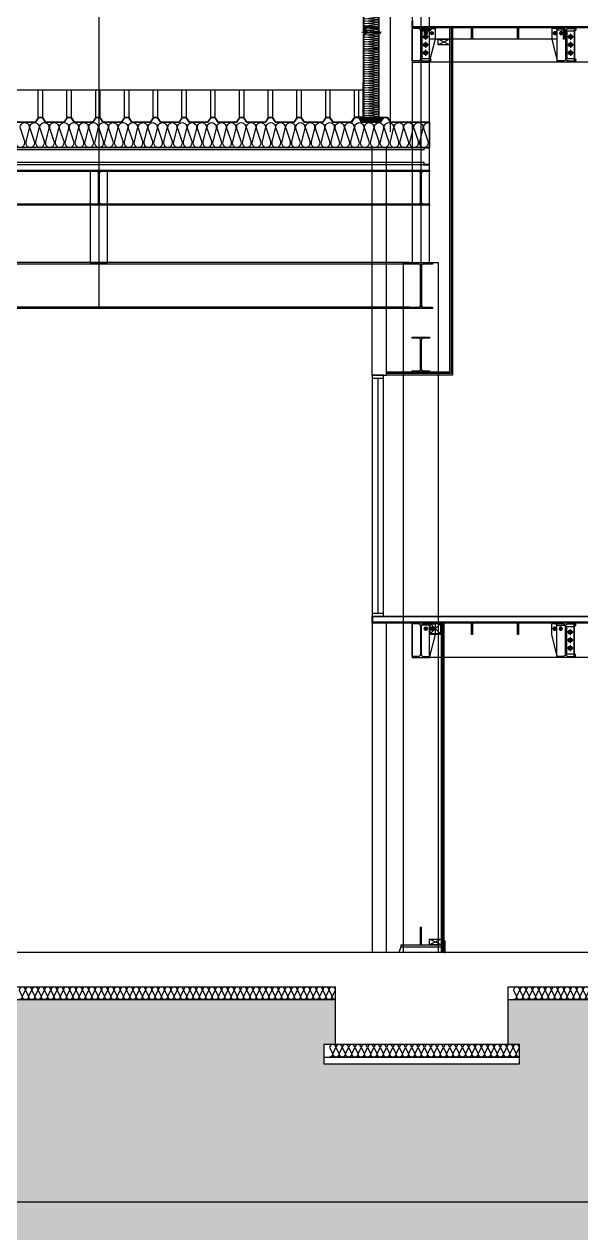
# Model space of a CAD drawing. Header units: millimetres. Extents: x 922366 to 1647943, y -534868 to 518781.
# Drawn here: x 1246835 to 1251676, y 178383 to 188895 of the extents above; entities that cross this region are included whole.
import ezdxf
from ezdxf.xclip import XClip

# ---------------------------------------------------------------- set-up
doc = ezdxf.new("R2010")
doc.units = ezdxf.units.MM
doc.header["$XCLIPFRAME"] = 0
doc.linetypes.add('XR-SECTION$0$DASHED2', pattern=[0.375, 0.25, -0.125])
doc.linetypes.add('XR-SECTION$0$HIDDEN', pattern=[0.375, 0.25, -0.125])
doc.layers.get('Defpoints').update_dxf_attribs({"color": 137})
for name, color, linetype in [('XR-SECTION$0$0-S-col', 4, 'Continuous'), ('XR-SECTION$0$01외벽패널', 3, 'Continuous'), ('XR-SECTION$0$01하지철물', 8, 'Continuous'), ('XR-SECTION$0$161', 161, 'Continuous'), ('XR-SECTION$0$7', 7, 'Continuous'), ('XR-SECTION$0$8', 8, 'Continuous'), ('XR-SECTION$0$A-CON', 2, 'Continuous'), ('XR-SECTION$0$A-ELE9', 9, 'Continuous'), ('XR-SECTION$0$A-STL4', 4, 'Continuous'), ('XR-SECTION$0$A-wall-유리파티션', 5, 'Continuous'), ('XR-SECTION$0$AA-SECT-PCN9', 9, 'Continuous'), ('XR-SECTION$0$AA-WAXM-FRAM', 7, 'Continuous'), ('XR-SECTION$0$AA-WAXM-NORT', 4, 'Continuous'), ('XR-SECTION$0$AS-CLXS-STEL-GSET', 6, 'Continuous'), ('XR-SECTION$0$B&G', 9, 'Continuous'), ('XR-SECTION$0$BOLT', 8, 'Continuous'), ('XR-SECTION$0$CON', 2, 'Continuous'), ('XR-SECTION$0$DIM', 7, 'Continuous'), ('XR-SECTION$0$ELE-6', 6, 'Continuous'), ('XR-SECTION$0$ELE-8', 8, 'Continuous'), ('XR-SECTION$0$FI', 6, 'Continuous'), ('XR-SECTION$0$GYB.BD WALL', 53, 'Continuous'), ('XR-SECTION$0$Insul', 252, 'Continuous'), ('XR-SECTION$0$LADDER-6', 6, 'Continuous'), ('XR-SECTION$0$PANEL', 6, 'Continuous'), ('XR-SECTION$0$S-253', 253, 'Continuous'), ('XR-SECTION$0$S-STEEL', 2, 'Continuous'), ('XR-SECTION$0$SEC-PANEL', 6, 'Continuous'), ('XR-SECTION$0$squrepipe', 7, 'Continuous'), ('XR-SECTION$0$STEEL', 4, 'Continuous'), ('XR-SECTION$0$SYP_INSUL', 252, 'Continuous'), ('XR-SECTION$0$WALL', 2, 'Continuous'), ('XR-SECTION$0$WALL-GLASS', 4, 'Continuous'), ('XR-SECTION$0$XR-sec$0$HAT-INS', 250, 'Continuous'), ('XR-SECTION$0$버림콘크리트', 6, 'Continuous'), ('XR-SECTION$0$하부기둥-1', 7, 'Continuous')]:
    doc.layers.add(name, color=color, linetype=linetype)
doc.layers.add('XR-SECTION$0$Defpoint', color=125, linetype='Continuous', plot=False)

# ---------------------------------------------------------------- blocks, each defined once
blk = doc.blocks.new('XR-SECTION$0$c-100')
at = {"layer": 'XR-SECTION$0$A-STL4', "color": 252}
blk.add_lwpolyline([(41, 20), (45, 20), (45, 5, -0.414214), (39, 0), (0, 0, -0.414214), (-5, 5), (-5, 145, -0.414214), (0, 150), (39, 150, -0.414214), (45, 145), (45, 130), (41, 130), (41, 144, 0.414214), (39, 147), (0, 147, 0.414214), (-2, 144), (-2, 6, 0.414214), (0, 3), (39, 3, 0.414214), (41, 6)], format="xyb", close=True, dxfattribs=at)
blk = doc.blocks.new('XR-SECTION$0$STUD-A1')
at = {"layer": 'XR-SECTION$0$ELE-8', "color": 252}
for p, q in [((4705, 150), (54735, 150)), ((4705, 130), (54730, 130)), ((4705, 20), (54730, 20)), ((4705, 0), (54735, 0))]:
    blk.add_line(p, q, dxfattribs=at)
at = {"layer": 'XR-SECTION$0$A-CON', "color": 252}
blk.add_blockref('XR-SECTION$0$c-100', (4660, 0), dxfattribs=at)
blk = doc.blocks.new('XR-SECTION$0$PANEL-ES')
at = {"layer": 'XR-SECTION$0$8', "color": 252}
for p, q in [((46500, 0), (46500, 239)), ((46539.6, 0), (46539.6, 239)), ((46750, 0), (46750, 239)), ((46789.6, 0), (46789.6, 239)), ((47000, 0), (47000, 239)), ((47039.6, 0), (47039.6, 239)), ((47250, 0), (47250, 239)), ((47289.6, 0), (47289.6, 239)), ((47500, 0), (47500, 239)), ((47539.6, 0), (47539.6, 239)), ((47750, 0), (47750, 239)), ((47789.6, 0), (47789.6, 239)), ((48000, 0), (48000, 239)), ((48039.6, 0), (48039.6, 239)), ((48250, 0), (48250, 239)), ((48289.6, 0), (48289.6, 239)), ((48500, 0), (48500, 239)), ((48539.6, 0), (48539.6, 239)), ((48750, 0), (48750, 239)), ((48789.6, 0), (48789.6, 239)), ((49000, 0), (49000, 239)), ((49039.6, 0), (49039.6, 239)), ((49250, 0), (49250, 239)), ((49289.6, 0), (49289.6, 239))]:
    blk.add_line(p, q, dxfattribs=at)
blk = doc.blocks.new('*U250')
at = {"layer": 'XR-SECTION$0$STEEL', "color": 252}
blk.add_lwpolyline([(-16.25, -9, -0.41421356), (-3.25, -22), (-3.25, -278, -0.41421356), (-16.25, -291), (-75, -291), (-75, -300), (75, -300), (75, -291), (16.25, -291, -0.41421356), (3.25, -278), (3.25, -22, -0.41421356), (16.25, -9), (75, -9), (75, 0), (-75, 0), (-75, -9)], format="xyb", close=True, dxfattribs=at)
blk = doc.blocks.new('*U559')
at = {"layer": 'XR-SECTION$0$하부기둥-1', "color": 3, "linetype": 'ByBlock', "ltscale": 0.5}
for p, q in [((-21, 141), (-75, 141)), ((-3, 123), (-3, -123)), ((3, 123), (3, -123)), ((21, 141), (75, 141)), ((-21, -141), (-75, -141)), ((21, -141), (75, -141))]:
    blk.add_line(p, q, dxfattribs=at)
for points in [[(75, 141), (75, 150), (-75, 150), (-75, 141)], [(-75, -141), (-75, -150), (75, -150), (75, -141)]]:
    blk.add_lwpolyline(points, dxfattribs=at)
at = {"layer": 'XR-SECTION$0$하부기둥-1', "color": 3, "linetype": 'ByBlock', "ltscale": 0.1}
for centre, start, end in [((-21, 123), 0, 90), ((21, -123), 180, 270)]:
    blk.add_arc(centre, 18, start, end, dxfattribs=at)
at = {"layer": 'XR-SECTION$0$하부기둥-1', "color": 3, "linetype": 'ByBlock', "ltscale": 0.5}
for centre, start, end in [((21, 123), 90, 180), ((-21, -123), 270, 0)]:
    blk.add_arc(centre, 18, start, end, dxfattribs=at)
blk = doc.blocks.new('XR-SECTION$0$A$C312B4685')
at = {"color": 252, "linetype": 'Continuous'}
for p, q in [((-133, -160), (-27, -160)), ((-80, -107), (-80, -213)), ((-133, -300), (-27, -300)), ((-80, -247), (-80, -353)), ((-80, -387), (-80, -493)), ((-133, -440), (-27, -440))]:
    blk.add_line(p, q, dxfattribs=at)
for points in [[(-63, -130), (-97, -130), (-115, -160), (-97, -190), (-63, -190), (-45, -160)], [(-63, -270), (-97, -270), (-115, -300), (-97, -330), (-63, -330), (-45, -300)], [(-63, -410), (-97, -410), (-115, -440), (-97, -470), (-63, -470), (-45, -440)]]:
    blk.add_lwpolyline(points, close=True, dxfattribs=at)
for centre, radius in [((-80, -160), 30), ((-80, -160), 20), ((-80, -300), 30), ((-80, -440), 30), ((-80, -300), 20), ((-80, -440), 20)]:
    blk.add_circle(centre, radius, dxfattribs=at)
at = {"layer": 'XR-SECTION$0$B&G', "color": 252, "ltscale": 4}
for p, q in [((-170, 0), (-170, -40)), ((-170, -600), (-170, -560))]:
    blk.add_line(p, q, dxfattribs=at)
at = {"layer": 'XR-SECTION$0$CON', "color": 252, "ltscale": 10}
for p, q in [((-16, -60), (-150, -60)), ((-16, -60), (-16, -540)), ((-16, -540), (-150, -540))]:
    blk.add_line(p, q, dxfattribs=at)
at = {"layer": 'XR-SECTION$0$CON', "color": 252, "linetype": 'XR-SECTION$0$DASHED2', "ltscale": 100}
blk.add_line((-150, -540), (-150, -60), dxfattribs=at)
at = {"layer": 'XR-SECTION$0$CON', "color": 252, "ltscale": 10}
for centre, start, end in [((-150, -40), 180, 270), ((-150, -560), 90, 180)]:
    blk.add_arc(centre, 20, start, end, dxfattribs=at)
blk = doc.blocks.new('XR-SECTION$0$A$C4572204D')
at = {"layer": 'XR-SECTION$0$CON', "color": 252, "ltscale": 10}
blk.add_line((150, -582), (150, -18), dxfattribs=at)
blk.add_lwpolyline([(-246, -200), (-150, -582)], dxfattribs=at)
blk = doc.blocks.new('XR-SECTION$0$A$C1BF81989')
at = {"color": 252, "linetype": 'Continuous'}
for points in [[(-178, -76), (-206, -76), (-220, -100), (-206, -124), (-178, -124), (-164, -100)], [(-70, -76), (-98, -76), (-112, -100), (-98, -124), (-70, -124), (-56, -100)]]:
    blk.add_lwpolyline(points, close=True, dxfattribs=at)
for centre, radius in [((-192, -100), 24), ((-192, -100), 16), ((-84, -100), 24), ((-84, -100), 16)]:
    blk.add_circle(centre, radius, dxfattribs=at)
at = {"layer": 'XR-SECTION$0$B&G', "color": 252, "linetype": 'Continuous', "ltscale": 2}
for p, q in [((-170, 0), (-170, -20)), ((-150, -40), (-27, -40))]:
    blk.add_line(p, q, dxfattribs=at)
blk.add_arc((-150, -20), 20, 180, 270, dxfattribs=at)
at = {"layer": 'XR-SECTION$0$CON', "color": 252, "ltscale": 10}
blk.add_arc((-6, -18), 30, 180, 270, dxfattribs=at)
at = {"layer": 'XR-SECTION$0$DIM', "color": 252, "linetype": 'XR-SECTION$0$DASHED2', "ltscale": 0.1}
blk.add_lwpolyline([(-170, -18), (-246, -18), (-246, -200)], dxfattribs=at)
at = {"color": 252}
blk.add_blockref('XR-SECTION$0$A$C4572204D', (0, 0), dxfattribs=at)
blk = doc.blocks.new('XR-SECTION$0$str-sec2')
at = {"layer": 'XR-SECTION$0$ELE-6', "color": 252}
for p, q in [((1902, 2244), (75, 2244)), ((1455, -2934), (75, -2934))]:
    blk.add_line(p, q, dxfattribs=at)
at = {"layer": 'XR-SECTION$0$ELE-8', "color": 252}
for points in [[(-75, 2244), (75, 2244), (75, 2544), (-75, 2544)], [(1336, 2244), (1186, 2244), (1186, 2544), (1336, 2544)], [(-75, -2934), (75, -2934), (75, -2634), (-75, -2634)], [(1333, -2934), (1183, -2934), (1183, -2634), (1333, -2634)]]:
    blk.add_lwpolyline(points, close=True, dxfattribs=at)
blk.add_lwpolyline([(1823, -2581), (-419, -2581)], dxfattribs=at)
at = {"layer": 'XR-SECTION$0$FI', "color": 252}
blk.add_lwpolyline([(1820, -2578), (-419, -2578)], dxfattribs=at)
at = {"layer": 'XR-SECTION$0$STEEL', "color": 252}
for p, q in [((-75, 2544), (-75, 2600)), ((1186, 2444), (75, 2444)), ((-425, -2634), (-425, -2578))]:
    blk.add_line(p, q, dxfattribs=at)
for points in [[(-75, 2544), (1829, 2544)], [(1823, 2550), (-69, 2550), (-69, 2600)], [(-419, -2578), (-425, -2578)], [(1823, -2628), (-419, -2628), (-419, -2578)], [(-425, -2634), (1829, -2634)]]:
    blk.add_lwpolyline(points, dxfattribs=at)
for points in [[(450, 2544), (450, 2444), (440, 2444), (440, 2544)], [(850, 2544), (850, 2444), (840, 2444), (840, 2544)], [(1250, 2544), (1250, 2444), (1240, 2444), (1240, 2544)], [(450, -2634), (450, -2734), (440, -2734), (440, -2634)], [(850, -2634), (850, -2734), (840, -2734), (840, -2634)]]:
    blk.add_lwpolyline(points, close=True, dxfattribs=at)
at = {"color": 252, "yscale": 0.5, "zscale": 0.5}
for name, p, xscale in [('XR-SECTION$0$A$C1BF81989', (0, 2544), -0.5), ('XR-SECTION$0$A$C312B4685', (0, 2544), -0.5), ('XR-SECTION$0$A$C1BF81989', (1261, 2544), 0.5), ('XR-SECTION$0$A$C312B4685', (1261, 2544), -0.5), ('XR-SECTION$0$A$C1BF81989', (0, -2634), -0.5), ('XR-SECTION$0$A$C1BF81989', (1258, -2634), 0.5), ('XR-SECTION$0$A$C312B4685', (1258, -2634), -0.5)]:
    blk.add_blockref(name, p, dxfattribs=dict(at, xscale=xscale))
at = {"layer": 'XR-SECTION$0$STEEL', "color": 252, "ltscale": 100}
for p in [(0, 2394), (0, -2784)]:
    blk.add_blockref('*U559', p, dxfattribs=at)
at = {"layer": 'XR-SECTION$0$STEEL', "color": 252, "ltscale": 100, "xscale": -1}
for p in [(1261, 2394), (1258, -2784)]:
    blk.add_blockref('*U559', p, dxfattribs=at)
blk = doc.blocks.new('XR-SECTION$0$100x100')
at = {"layer": 'XR-SECTION$0$squrepipe', "color": 252}
for p, q in [((-46, 45), (45, -46)), ((45, 45), (-46, -46)), ((-46, 45), (45, -46)), ((45, 45), (-46, -46)), ((-46, 45), (45, -46)), ((45, 45), (-46, -46)), ((-46, 45), (45, -46)), ((45, 45), (-46, -46))]:
    blk.add_line(p, q, dxfattribs=at)
for points in [[(-50, -50), (50, -50), (50, 50), (-50, 50)], [(-46, -46), (45, -46), (45, 45), (-46, 45)]]:
    blk.add_lwpolyline(points, close=True, dxfattribs=at)
blk = doc.blocks.new('XR-SECTION$0$A$C15E714EB')
at = {"layer": 'XR-SECTION$0$AA-WAXM-NORT', "color": 252}
for p, q in [((-18, 79), (-17, 78)), ((-17, 79), (-18, 79)), ((0, 79), (-17, 79)), ((0, 78), (-17, 78)), ((-14, 80), (-15, 78)), ((-14, 80), (-14, 78)), ((-13, 80), (-13, 78)), ((-12, 80), (-12, 78)), ((-11, 80), (-11, 78)), ((-10, 80), (-10, 78)), ((-8, 80), (-9, 77)), ((-9, 80), (-9, 78)), ((-8, 80), (-8, 77)), ((-8, 80), (-8, 77)), ((-7, 80), (-7, 77)), ((-6, 80), (-6, 77)), ((-5, 80), (-5, 77)), ((-4, 80), (-4, 77)), ((-2, 80), (-3, 77)), ((-3, 80), (-3, 77)), ((-2, 80), (-2, 77)), ((-1, 80), (-1, 77)), ((0, 100), (10, 100)), ((0, 90), (0, 100)), ((0, 90), (1, 90)), ((0, 79), (1, 80)), ((0, 79), (0, 78)), ((0, 78), (1, 77)), ((0, 20), (0, 0)), ((0, 20), (1, 20)), ((0, 0), (10, 0)), ((1, 90), (1, 98)), ((1, 80), (1, 77)), ((1, 20), (1, 1)), ((1, 1), (9, 1)), ((2, 99), (9, 99)), ((9, 1), (9, 99)), ((10, 0), (10, 100))]:
    blk.add_line(p, q, dxfattribs=at)
blk.add_lwpolyline([(3, 98), (3, 88), (1, 86), (1, 68), (0, 68), (0, 86), (2, 88), (2, 98), (3, 98)], dxfattribs=at)
for centre, radius, start, end in [((2, 98), 1, 90, 180), ((-2, 79), 3.63, 332.0012, 27.9988)]:
    blk.add_arc(centre, radius, start, end, dxfattribs=at)
blk = doc.blocks.new('*U322')
at = {"layer": 'XR-SECTION$0$XR-sec$0$HAT-INS', "color": 252}
for points in [[(0, 0, 0.414214), (0.25, 0.25), (0, 0.75, -1), (0.5, 0.75), (0.25, 0.25, 0.414214), (0.5, 0)], [(0.5, 0, 0.414214), (0.75, 0.25), (0.5, 0.75, -1), (1, 0.75), (0.75, 0.25, 0.414214), (1, 0)], [(1, 0, 0.414214), (1.25, 0.25), (1, 0.75, -1), (1.5, 0.75), (1.25, 0.25, 0.414214), (1.5, 0)], [(1.5, 0, 0.414214), (1.75, 0.25), (1.5, 0.75, -1), (2, 0.75), (1.75, 0.25, 0.414214), (2, 0)], [(2, 0, 0.414214), (2.25, 0.25), (2, 0.75, -1), (2.5, 0.75), (2.25, 0.25, 0.414214), (2.5, 0)], [(2.5, 0, 0.414214), (2.75, 0.25), (2.5, 0.75, -1), (3, 0.75), (2.75, 0.25, 0.414214), (3, 0)], [(3, 0, 0.414214), (3.25, 0.25), (3, 0.75, -1), (3.5, 0.75), (3.25, 0.25, 0.414214), (3.5, 0)], [(3.5, 0, 0.414214), (3.75, 0.25), (3.5, 0.75, -1), (4, 0.75), (3.75, 0.25, 0.414214), (4, 0)], [(4, 0, 0.414214), (4.25, 0.25), (4, 0.75, -1), (4.5, 0.75), (4.25, 0.25, 0.414214), (4.5, 0)], [(4.5, 0, 0.414214), (4.75, 0.25), (4.5, 0.75, -1), (5, 0.75), (4.75, 0.25, 0.414214), (5, 0)], [(5, 0, 0.414214), (5.25, 0.25), (5, 0.75, -1), (5.5, 0.75), (5.25, 0.25, 0.414214), (5.5, 0)], [(5.5, 0, 0.414214), (5.75, 0.25), (5.5, 0.75, -1), (6, 0.75), (5.75, 0.25, 0.414214), (6, 0)], [(6, 0, 0.414214), (6.25, 0.25), (6, 0.75, -1), (6.5, 0.75), (6.25, 0.25, 0.414214), (6.5, 0)], [(6.5, 0, 0.414214), (6.75, 0.25), (6.5, 0.75, -1), (7, 0.75), (6.75, 0.25, 0.414214), (7, 0)], [(7, 0, 0.414214), (7.25, 0.25), (7, 0.75, -1), (7.5, 0.75), (7.25, 0.25, 0.414214), (7.5, 0)], [(7.5, 0, 0.414214), (7.75, 0.25), (7.5, 0.75, -1), (8, 0.75), (7.75, 0.25, 0.414214), (8, 0)], [(8, 0, 0.414214), (8.25, 0.25), (8, 0.75, -1), (8.5, 0.75), (8.25, 0.25, 0.414214), (8.5, 0)], [(8.5, 0, 0.414214), (8.75, 0.25), (8.5, 0.75, -1), (9, 0.75), (8.75, 0.25, 0.414214), (9, 0)], [(9, 0, 0.414214), (9.25, 0.25), (9, 0.75, -1), (9.5, 0.75), (9.25, 0.25, 0.414214), (9.5, 0)], [(9.5, 0, 0.414214), (9.75, 0.25), (9.5, 0.75, -1), (10, 0.75), (9.75, 0.25, 0.414214), (10, 0)], [(10, 0, 0.414214), (10.25, 0.25), (10, 0.75, -1), (10.5, 0.75), (10.25, 0.25, 0.414214), (10.5, 0)], [(10.5, 0, 0.414214), (10.75, 0.25), (10.5, 0.75, -1), (11, 0.75), (10.75, 0.25, 0.414214), (11, 0)], [(11, 0, 0.414214), (11.25, 0.25), (11, 0.75, -1), (11.5, 0.75), (11.25, 0.25, 0.414214), (11.5, 0)], [(11.5, 0, 0.414214), (11.75, 0.25), (11.5, 0.75, -1), (12, 0.75), (11.75, 0.25, 0.414214), (12, 0)], [(12, 0, 0.414214), (12.25, 0.25), (12, 0.75, -1), (12.5, 0.75), (12.25, 0.25, 0.414214), (12.5, 0)], [(12.5, 0, 0.414214), (12.75, 0.25), (12.5, 0.75, -1), (13, 0.75), (12.75, 0.25, 0.414214), (13, 0)], [(13, 0, 0.414214), (13.25, 0.25), (13, 0.75, -1), (13.5, 0.75), (13.25, 0.25, 0.414214), (13.5, 0)], [(13.5, 0, 0.414214), (13.75, 0.25), (13.5, 0.75, -1), (14, 0.75), (13.75, 0.25, 0.414214), (14, 0)], [(14, 0, 0.414214), (14.25, 0.25), (14, 0.75, -1), (14.5, 0.75), (14.25, 0.25, 0.414214), (14.5, 0)], [(14.5, 0, 0.414214), (14.75, 0.25), (14.5, 0.75, -1), (15, 0.75), (14.75, 0.25, 0.414214), (15, 0)], [(15, 0, 0.414214), (15.25, 0.25), (15, 0.75, -1), (15.5, 0.75), (15.25, 0.25, 0.414214), (15.5, 0)], [(15.5, 0, 0.414214), (15.75, 0.25), (15.5, 0.75, -1), (16, 0.75), (15.75, 0.25, 0.414214), (16, 0)], [(16, 0, 0.414214), (16.25, 0.25), (16, 0.75, -1), (16.5, 0.75), (16.25, 0.25, 0.414214), (16.5, 0)], [(16.5, 0, 0.414214), (16.75, 0.25), (16.5, 0.75, -1), (17, 0.75), (16.75, 0.25, 0.414214), (17, 0)], [(17, 0, 0.414214), (17.25, 0.25), (17, 0.75, -1), (17.5, 0.75), (17.25, 0.25, 0.414214), (17.5, 0)], [(17.5, 0, 0.414214), (17.75, 0.25), (17.5, 0.75, -1), (18, 0.75), (17.75, 0.25, 0.414214), (18, 0)], [(18, 0, 0.414214), (18.25, 0.25), (18, 0.75, -1), (18.5, 0.75), (18.25, 0.25, 0.414214), (18.5, 0)], [(18.5, 0, 0.414214), (18.75, 0.25), (18.5, 0.75, -1), (19, 0.75), (18.75, 0.25, 0.414214), (19, 0)], [(19, 0, 0.414214), (19.25, 0.25), (19, 0.75, -1), (19.5, 0.75), (19.25, 0.25, 0.414214), (19.5, 0)], [(19.5, 0, 0.414214), (19.75, 0.25), (19.5, 0.75, -1), (20, 0.75), (19.75, 0.25, 0.414214), (20, 0)], [(20, 0, 0.414214), (20.25, 0.25), (20, 0.75, -1), (20.5, 0.75), (20.25, 0.25, 0.414214), (20.5, 0)], [(20.5, 0, 0.414214), (20.75, 0.25), (20.5, 0.75, -1), (21, 0.75), (20.75, 0.25, 0.414214), (21, 0)], [(21, 0, 0.414214), (21.25, 0.25), (21, 0.75, -1), (21.5, 0.75), (21.25, 0.25, 0.414214), (21.5, 0)], [(21.5, 0, 0.414214), (21.75, 0.25), (21.5, 0.75, -1), (22, 0.75), (21.75, 0.25, 0.414214), (22, 0)], [(22, 0, 0.414214), (22.25, 0.25), (22, 0.75, -1), (22.5, 0.75), (22.25, 0.25, 0.414214), (22.5, 0)], [(22.5, 0, 0.414214), (22.75, 0.25), (22.5, 0.75, -1), (23, 0.75), (22.75, 0.25, 0.414214), (23, 0)], [(23, 0, 0.414214), (23.25, 0.25), (23, 0.75, -1), (23.5, 0.75), (23.25, 0.25, 0.414214), (23.5, 0)], [(23.5, 0, 0.414214), (23.75, 0.25), (23.5, 0.75, -1), (24, 0.75), (23.75, 0.25, 0.414214), (24, 0)], [(24, 0, 0.414214), (24.25, 0.25), (24, 0.75, -1), (24.5, 0.75), (24.25, 0.25, 0.414214), (24.5, 0)], [(24.5, 0, 0.414214), (24.75, 0.25), (24.5, 0.75, -1), (25, 0.75), (24.75, 0.25, 0.414214), (25, 0)]]:
    blk.add_lwpolyline(points, format="xyb", dxfattribs=at)
blk = doc.blocks.new('*U292')
at = {"layer": 'XR-SECTION$0$XR-sec$0$HAT-INS', "color": 252}
for points in [[(0, 0, 0.414214), (0.25, 0.25), (0, 0.75, -1), (0.5, 0.75), (0.25, 0.25, 0.414214), (0.5, 0)], [(0.5, 0, 0.414214), (0.75, 0.25), (0.5, 0.75, -1), (1, 0.75), (0.75, 0.25, 0.414214), (1, 0)], [(1, 0, 0.414214), (1.25, 0.25), (1, 0.75, -1), (1.5, 0.75), (1.25, 0.25, 0.414214), (1.5, 0)], [(1.5, 0, 0.414214), (1.75, 0.25), (1.5, 0.75, -1), (2, 0.75), (1.75, 0.25, 0.414214), (2, 0)], [(2, 0, 0.414214), (2.25, 0.25), (2, 0.75, -1), (2.5, 0.75), (2.25, 0.25, 0.414214), (2.5, 0)], [(2.5, 0, 0.414214), (2.75, 0.25), (2.5, 0.75, -1), (3, 0.75), (2.75, 0.25, 0.414214), (3, 0)], [(3, 0, 0.414214), (3.25, 0.25), (3, 0.75, -1), (3.5, 0.75), (3.25, 0.25, 0.414214), (3.5, 0)], [(3.5, 0, 0.414214), (3.75, 0.25), (3.5, 0.75, -1), (4, 0.75), (3.75, 0.25, 0.414214), (4, 0)], [(4, 0, 0.414214), (4.25, 0.25), (4, 0.75, -1), (4.5, 0.75), (4.25, 0.25, 0.414214), (4.5, 0)], [(4.5, 0, 0.414214), (4.75, 0.25), (4.5, 0.75, -1), (5, 0.75), (4.75, 0.25, 0.414214), (5, 0)], [(5, 0, 0.414214), (5.25, 0.25), (5, 0.75, -1), (5.5, 0.75), (5.25, 0.25, 0.414214), (5.5, 0)], [(5.5, 0, 0.414214), (5.75, 0.25), (5.5, 0.75, -1), (6, 0.75), (5.75, 0.25, 0.414214), (6, 0)], [(6, 0, 0.414214), (6.25, 0.25), (6, 0.75, -1), (6.5, 0.75), (6.25, 0.25, 0.414214), (6.5, 0)], [(6.5, 0, 0.414214), (6.75, 0.25), (6.5, 0.75, -1), (7, 0.75), (6.75, 0.25, 0.414214), (7, 0)], [(7, 0, 0.414214), (7.25, 0.25), (7, 0.75, -1), (7.5, 0.75), (7.25, 0.25, 0.414214), (7.5, 0)], [(7.5, 0, 0.414214), (7.75, 0.25), (7.5, 0.75, -1), (8, 0.75), (7.75, 0.25, 0.414214), (8, 0)], [(8, 0, 0.414214), (8.25, 0.25), (8, 0.75, -1), (8.5, 0.75), (8.25, 0.25, 0.414214), (8.5, 0)], [(8.5, 0, 0.414214), (8.75, 0.25), (8.5, 0.75, -1), (9, 0.75), (8.75, 0.25, 0.414214), (9, 0)], [(9, 0, 0.414214), (9.25, 0.25), (9, 0.75, -1), (9.5, 0.75), (9.25, 0.25, 0.414214), (9.5, 0)], [(9.5, 0, 0.414214), (9.75, 0.25), (9.5, 0.75, -1), (10, 0.75), (9.75, 0.25, 0.414214), (10, 0)], [(10, 0, 0.414214), (10.25, 0.25), (10, 0.75, -1), (10.5, 0.75), (10.25, 0.25, 0.414214), (10.5, 0)], [(10.5, 0, 0.414214), (10.75, 0.25), (10.5, 0.75, -1), (11, 0.75), (10.75, 0.25, 0.414214), (11, 0)], [(11, 0, 0.414214), (11.25, 0.25), (11, 0.75, -1), (11.5, 0.75), (11.25, 0.25, 0.414214), (11.5, 0)], [(11.5, 0, 0.414214), (11.75, 0.25), (11.5, 0.75, -1), (12, 0.75), (11.75, 0.25, 0.414214), (12, 0)], [(12, 0, 0.414214), (12.25, 0.25), (12, 0.75, -1), (12.5, 0.75), (12.25, 0.25, 0.414214), (12.5, 0)], [(12.5, 0, 0.414214), (12.75, 0.25), (12.5, 0.75, -1), (13, 0.75), (12.75, 0.25, 0.414214), (13, 0)], [(13, 0, 0.414214), (13.25, 0.25), (13, 0.75, -1), (13.5, 0.75), (13.25, 0.25, 0.414214), (13.5, 0)], [(13.5, 0, 0.414214), (13.75, 0.25), (13.5, 0.75, -1), (14, 0.75), (13.75, 0.25, 0.414214), (14, 0)], [(14, 0, 0.414214), (14.25, 0.25), (14, 0.75, -1), (14.5, 0.75), (14.25, 0.25, 0.414214), (14.5, 0)], [(14.5, 0, 0.414214), (14.75, 0.25), (14.5, 0.75, -1), (15, 0.75), (14.75, 0.25, 0.414214), (15, 0)]]:
    blk.add_lwpolyline(points, format="xyb", dxfattribs=at)
blk = doc.blocks.new('XR-SECTION$0$sefa ws')
at = {"layer": 'XR-SECTION$0$Insul', "color": 252}
blk.add_lwpolyline([(67991, 45001, 1.337394), (68067, 45001), (68029, 45114, -1.337394), (68105, 45114), (68077, 45001, 1.337394), (68153, 45001), (68114, 45114, -1.337394), (68190, 45114), (68162, 45001, 1.337394), (68238, 45001), (68200, 45114, -1.337394), (68276, 45114), (68248, 45001, 1.337394), (68324, 45001), (68286, 45114, -1.337394), (68362, 45114), (68333, 45001, 1.337394), (68409, 45001), (68371, 45114, -1.337394), (68447, 45114), (68419, 45001, 1.337394), (68495, 45001), (68457, 45114, -1.337394), (68533, 45114), (68505, 45001, 1.337394), (68581, 45001), (68542, 45114, -1.337394), (68618, 45114), (68590, 45001, 1.337394), (68666, 45001), (68628, 45114, -1.337394), (68704, 45114), (68676, 45001, 1.337394), (68752, 45001), (68714, 45114, -1.337394), (68790, 45114), (68761, 45001, 1.337394), (68837, 45001), (68799, 45114, -1.337394), (68875, 45114), (68847, 45001, 1.337394), (68923, 45001), (68885, 45114, -1.337394), (68961, 45114), (68933, 45001, 1.337394), (69009, 45001), (68970, 45114, -1.337394), (69046, 45114), (69018, 45001, 1.337394), (69094, 45001), (69056, 45114, -1.337394), (69132, 45114), (69104, 45001, 1.337394), (69180, 45001), (69142, 45114, -1.337394), (69218, 45114), (69189, 45001, 1.337394), (69265, 45001), (69227, 45114, -1.337394), (69303, 45114), (69275, 45001, 1.337394), (69351, 45001), (69313, 45114, -1.337394), (69389, 45114), (69361, 45001, 1.337394), (69437, 45001), (69398, 45114, -1.337394), (69474, 45114), (69446, 45001, 1.337394), (69522, 45001), (69484, 45114, -1.337394), (69560, 45114), (69532, 45001, 1.337394), (69608, 45001), (69570, 45114, -1.337394), (69646, 45114), (69617, 45001, 1.337394), (69693, 45001), (69655, 45114, -1.337394), (69731, 45114), (69703, 45001, 1.337394), (69779, 45001), (69741, 45114, -1.337394), (69817, 45114), (69789, 45001, 1.337394), (69865, 45001), (69826, 45114, -1.337394), (69902, 45114), (69874, 45001, 1.337394), (69950, 45001), (69912, 45114, -1.337394), (69988, 45114), (69960, 45001, 1.337394), (70036, 45001), (69998, 45114, -1.337394), (70074, 45114), (70045, 45001, 1.337394), (70121, 45001), (70083, 45114, -1.337394), (70159, 45114), (70131, 45001, 1.337394), (70207, 45001), (70169, 45114, -1.337394), (70245, 45114), (70217, 45001, 1.337394), (70293, 45001), (70254, 45114, -1.337394), (70330, 45114), (70302, 45001, 1.337394), (70378, 45001), (70340, 45114, -1.337394), (70416, 45114), (70388, 45001, 1.337394), (70464, 45001), (70426, 45114, -1.337394), (70502, 45114), (70473, 45001, 1.337394), (70549, 45001), (70511, 45114, -1.337394), (70587, 45114), (70559, 45001, 1.337394), (70635, 45001), (70597, 45114, -1.337394), (70673, 45114), (70645, 45001, 1.337394), (70721, 45001), (70682, 45114, -1.337394), (70758, 45114), (70730, 45001, 1.337394), (70806, 45001), (70768, 45114, -1.337394), (70844, 45114), (70816, 45001, 1.337394), (70892, 45001), (70854, 45114, -1.337394), (70930, 45114), (70901, 45001, 1.337394), (70977, 45001), (70939, 45114, -1.337394), (71015, 45114), (70987, 45001, 1.337394), (71063, 45001), (71025, 45114, -1.337394), (71101, 45114), (71073, 45001, 1.337394), (71149, 45001), (71110, 45114, -1.337394), (71186, 45114), (71158, 45001, 1.337394), (71234, 45001), (71196, 45114, -1.337394), (71272, 45114), (71244, 45001, 1.337394), (71320, 45001), (71282, 45114, -1.337394), (71358, 45114), (71329, 45001, 0.502493), (71368, 44950, 0.500912), (71406, 45001), (71367, 45114, -1.337394), (71443, 45114), (71415, 45001, 1.337394), (71491, 45001), (71453, 45114, -1.337394), (71529, 45114), (71501, 45001, 1.337394), (71577, 45001), (71539, 45114, -0.592336), (71588, 45163, -0.592336)], format="xyb", dxfattribs=at)
at = {"layer": 'XR-SECTION$0$SEC-PANEL', "color": 252}
for p, q in [((71588, 45167), (71588, 44947)), ((21463, 44950), (71588, 44950)), ((21463, 44947), (71588, 44947))]:
    blk.add_line(p, q, dxfattribs=at)
for points in [[(71588, 45167), (71252, 45167), (71224, 45208), (71185, 45208), (71157, 45167), (71002, 45167), (70974, 45208), (70935, 45208), (70907, 45167), (70752, 45167), (70724, 45208), (70685, 45208), (70657, 45167), (70502, 45167), (70474, 45208), (70435, 45208), (70407, 45167), (70252, 45167), (70224, 45208), (70185, 45208), (70157, 45167), (70002, 45167), (69974, 45208), (69935, 45208), (69907, 45167), (69752, 45167), (69724, 45208), (69685, 45208), (69657, 45167), (69502, 45167), (69474, 45208), (69435, 45208), (69407, 45167), (69252, 45167), (69224, 45208), (69185, 45208), (69157, 45167), (69002, 45167), (68974, 45208), (68935, 45208), (68907, 45167), (68752, 45167), (68724, 45208), (68685, 45208), (68657, 45167), (68502, 45167), (68474, 45208), (68435, 45208), (68407, 45167), (68252, 45167), (68224, 45208), (68185, 45208), (68157, 45167), (68002, 45167)], [(71588, 45164), (71250, 45164), (71222, 45205), (71186, 45205), (71158, 45164), (71000, 45164), (70972, 45205), (70936, 45205), (70908, 45164), (70750, 45164), (70722, 45205), (70686, 45205), (70658, 45164), (70500, 45164), (70472, 45205), (70436, 45205), (70408, 45164), (70250, 45164), (70222, 45205), (70186, 45205), (70158, 45164), (70000, 45164), (69972, 45205), (69936, 45205), (69908, 45164), (69750, 45164), (69722, 45205), (69686, 45205), (69658, 45164), (69500, 45164), (69472, 45205), (69436, 45205), (69408, 45164), (69250, 45164), (69222, 45205), (69186, 45205), (69158, 45164), (69000, 45164), (68972, 45205), (68936, 45205), (68908, 45164), (68750, 45164), (68722, 45205), (68686, 45205), (68658, 45164), (68500, 45164), (68472, 45205), (68436, 45205), (68408, 45164), (68250, 45164), (68222, 45205), (68186, 45205), (68158, 45164), (68000, 45164)]]:
    blk.add_lwpolyline(points, dxfattribs=at)
blk = doc.blocks.new('XR-SECTION$0$SCW-1')
at = {"layer": 'XR-SECTION$0$BOLT', "color": 252, "linetype": 'XR-SECTION$0$HIDDEN', "ltscale": 0.5}
for p, q in [((150, 3), (150, 9)), ((154, 12), (151, 9)), ((151, 9), (151, 3)), ((151, 3), (154, 0)), ((153, 5), (153, 7)), ((153, 7), (155, 7)), ((155, 5), (153, 5)), ((155, 12), (154, 12)), ((154, 0), (155, 0)), ((155, 7), (155, 12)), ((155, 0), (155, 5))]:
    blk.add_line(p, q, dxfattribs=at)
for points in [[(0, 6), (9, 7), (11, 9), (12, 7), (10, 3)], [(10, 3), (5, 3), (0, 6), (5, 9), (11, 9)], [(150, 3), (10, 3)], [(11, 9), (150, 9)]]:
    blk.add_lwpolyline(points, dxfattribs=at)
for centre, start, end in [((151, 9), 199.4712, 340.5288), ((151, 3), 19.4712, 160.5288)]:
    blk.add_arc(centre, 0.6, start, end, dxfattribs=at)
blk = doc.blocks.new('XR-SECTION$0$PANEL-135')
at = {"layer": 'XR-SECTION$0$161', "color": 252}
for p, q in [((150, 0), (0, 0)), ((150, -1000), (0, -1000))]:
    blk.add_line(p, q, dxfattribs=at)
at = {"layer": 'XR-SECTION$0$BOLT', "color": 252, "linetype": 'XR-SECTION$0$HIDDEN', "ltscale": 0.5}
for p, q in [((38, 20), (41, 17)), ((38, 19), (41, 16)), ((38, 9), (41, 12)), ((38, 8), (41, 11)), ((38, 6), (41, 3)), ((38, 5), (41, 2)), ((41, 17), (41, 11)), ((41, 3), (41, -3)), ((38, -5), (41, -2)), ((38, -6), (38, -6)), ((39, -6), (41, -3))]:
    blk.add_line(p, q, dxfattribs=at)
at = {"layer": 'XR-SECTION$0$Insul', "color": 252}
for p, q in [((18, -965), (18, -974)), ((32, -965), (18, -965)), ((32, -974), (18, -974)), ((18, -975), (18, -983)), ((32, -975), (18, -975)), ((29, -986), (22, -986)), ((32, -965), (32, -974)), ((32, -975), (32, -983))]:
    blk.add_line(p, q, dxfattribs=at)
for points in [[(135, 39), (136, 39, 0.414214), (136, 39), (136, 39), (136, 40, 0.414214), (133, 43), (128, 43), (121, 43, -0.414214), (120, 44), (120, 44, -0.414214), (121, 45), (134, 45), (135, 44, 0.487928), (136, 44), (136, 44, 0.414214), (134, 46), (82, 46), (41, 46, 0.414214), (39, 44), (39, 44, 0.487928), (39, 44), (41, 45), (54, 45, -0.414214), (54, 44), (54, 44, -0.414214), (54, 43), (46, 43), (41, 43, 0.414214), (38, 40), (38, 39), (38, 39, 0.414214), (38, 39), (39, 39, 0.414214), (40, 39), (40, 39, -0.414214), (41, 41), (46, 41), (55, 41, 0.414214), (56, 43), (56, 44, -0.414214), (57, 45), (82, 45), (118, 45, -0.414214), (118, 44), (118, 43, 0.414214), (120, 41), (128, 41), (133, 41, -0.414214), (135, 39), (135, 39, 0.414214)], [(135, 39), (136, 39, 0.414214), (136, 39), (136, 39), (136, 40, 0.414214), (133, 43), (128, 43), (121, 43, -0.414214), (120, 44), (120, 44, -0.414214), (121, 45), (134, 45), (135, 44, 0.487928), (136, 44), (136, 44, 0.414214), (134, 46), (82, 46), (41, 46, 0.414214), (39, 44), (39, 44, 0.487928), (39, 44), (41, 45), (54, 45, -0.414214), (54, 44), (54, 44, -0.414214), (54, 43), (46, 43), (41, 43, 0.414214), (38, 40), (38, 39), (38, 39, 0.414214), (38, 39), (39, 39, 0.414214), (40, 39), (40, 39, -0.414214), (41, 41), (46, 41), (55, 41, 0.414214), (56, 43), (56, 44, -0.414214), (57, 45), (82, 45), (118, 45, -0.414214), (118, 44), (118, 43, 0.414214), (120, 41), (128, 41), (133, 41, -0.414214), (135, 39), (135, 39, 0.414214)], [(149, -969, -0.414214), (146, -971), (143, -971, -0.414214), (140, -969), (140, -954, 0.414214), (139, -953), (137, -953), (137, -952), (39, -952), (39, -953), (35, -953, 0.414214), (34, -954), (34, -983, -0.414191), (29, -988), (22, -988, -0.414236), (17, -983), (17, -950), (37, -950), (37, -949), (139, -949), (139, -950), (149, -950)], [(149, -969, -0.414214), (146, -971), (143, -971, -0.414214), (140, -969), (140, -954, 0.414214), (139, -953), (137, -953), (137, -952), (39, -952), (39, -953), (35, -953, 0.414214), (34, -954), (34, -983, -0.414191), (29, -988), (22, -988, -0.414236), (17, -983), (17, -950), (37, -950), (37, -949), (139, -949), (139, -950), (149, -950)], [(142, -951), (147, -951), (147, -969, -0.414214), (146, -970), (143, -970, -0.414214), (142, -969)]]:
    blk.add_lwpolyline(points, format="xyb", close=True, dxfattribs=at)
blk.add_lwpolyline([(32, -953), (32, -964), (18, -964), (18, -953)], close=True, dxfattribs=at)
for centre, start, end in [((22, -983), 180, 270.0043), ((29, -983), 270.0043, 0)]:
    blk.add_arc(centre, 3.35, start, end, dxfattribs=at)
at = {"layer": 'XR-SECTION$0$PANEL', "color": 252, "ltscale": 3}
blk.add_line((150, -143), (15, -143), dxfattribs=at)
for points in [[(44, 43), (44, 44), (39, 44, 0.414214), (37, 42), (37, -4, -0.39552), (33, -8), (20, -9, 0.39896), (15, -14), (15, -445), (15, -984, 0.414242), (20, -989), (32, -989, 0.414191), (35, -985), (35, -953), (42, -953), (42, -952), (34, -952), (34, -985, -0.414191), (32, -988), (20, -988, -0.414242), (16, -984), (16, -445), (16, -14, -0.399273), (20, -10), (33, -9, 0.39552), (38, -4), (38, 42, -0.414214), (39, 43), (44, 43)], [(130, 44), (130, 44), (130, 44), (136, 44, -0.414214), (137, 42), (137, 28, 0.414214), (139, 26), (148, 26, -0.414214), (150, 25), (150, -392), (150, -970, -0.414214), (148, -971), (141, -971, -0.414214), (140, -970), (140, -953), (137, -953), (137, -953), (139, -953), (139, -970, 0.414214), (141, -972), (148, -972, 0.414214), (150, -970), (150, -392), (150, 25, 0.414214), (148, 27), (139, 27, -0.414214), (138, 28), (138, 42, 0.414214), (136, 44), (130, 44)]]:
    blk.add_lwpolyline(points, format="xyb", dxfattribs=at)
at = {"layer": 'XR-SECTION$0$SYP_INSUL', "color": 252}
for points in [[(38, 41), (39, 41)], [(38, 39), (38, 39)], [(56, 43), (70, 45)]]:
    blk.add_lwpolyline(points, dxfattribs=at)
at = {"layer": 'XR-SECTION$0$WALL', "color": 252}
blk.add_line((44, 43), (44, 43), dxfattribs=at)
at = {"layer": 'XR-SECTION$0$XR-sec$0$HAT-INS', "color": 252}
for points in [[(38, 21), (137, 30)], [(137, 30), (40, 39)]]:
    blk.add_lwpolyline(points, dxfattribs=at)
for points in [[(147, 26, -0.625476), (140, 10), (38, 19)], [(38, 1), (140, 10, -1), (140, -10), (38, -1)], [(26, -20), (140, -10, -1), (140, -30), (26, -20), (26, -20, 1), (26, -40, 1)], [(16, -12, 0.338737), (26, -20)], [(26, -40), (140, -30, -1), (140, -50), (26, -40), (26, -40, 1), (26, -60, 1)], [(26, -60), (140, -50, -1), (140, -70), (26, -60), (26, -60, 1), (26, -80, 1)], [(26, -80), (140, -70, -1), (140, -90), (26, -80), (26, -80, 1), (26, -100, 1)], [(26, -100), (140, -90, -1), (140, -110), (26, -100), (26, -100, 1), (26, -120, 1)], [(26, -120), (140, -110, -1), (140, -130), (26, -120), (26, -120, 1), (26, -140, 1)], [(26, -140), (140, -130, -1), (140, -150), (26, -140), (26, -140, 1), (26, -160, 1)], [(26, -160), (140, -150, -1), (140, -170), (26, -160), (26, -160, 1), (26, -180, 1)], [(26, -180), (140, -170, -1), (140, -190), (26, -180), (26, -180, 1), (26, -200, 1)], [(26, -200), (140, -190, -1), (140, -210), (26, -200), (26, -200, 1), (26, -220, 1)], [(26, -220), (140, -210, -1), (140, -230), (26, -220), (26, -220, 1), (26, -240, 1)], [(26, -240), (140, -230, -1), (140, -250), (26, -240), (26, -240, 1), (26, -260, 1)], [(26, -260), (140, -250, -1), (140, -270), (26, -260), (26, -260, 1), (26, -280, 1)], [(26, -280), (140, -270, -1), (140, -290), (26, -280), (26, -280, 1), (26, -300, 1)], [(26, -300), (140, -290, -1), (140, -310), (26, -300), (26, -300, 1), (26, -320, 1)], [(26, -320), (140, -310, -1), (140, -330), (26, -320), (26, -320, 1), (26, -340, 1)], [(26, -340), (140, -330, -1), (140, -350), (26, -340), (26, -340, 1), (26, -360, 1)], [(26, -360), (140, -350, -1), (140, -370), (26, -360), (26, -360, 1), (26, -380, 1)], [(26, -380), (140, -370, -1), (140, -390), (26, -380), (26, -380, 1), (26, -400, 1)], [(26, -400), (140, -390, -1), (140, -410), (26, -400), (26, -400, 1), (26, -420, 1)], [(26, -420), (140, -410, -1), (140, -430), (26, -420), (26, -420, 1), (26, -440, 1)], [(26, -440), (140, -430, -1), (140, -450), (26, -440), (26, -440, 1), (26, -460, 1)], [(26, -460), (140, -450, -1), (140, -470), (26, -460), (26, -460, 1), (26, -480, 1)], [(26, -480), (140, -470, -1), (140, -490), (26, -480), (26, -480, 1), (26, -500, 1)], [(26, -500), (140, -490, -1), (140, -510), (26, -500), (26, -500, 1), (26, -520, 1)], [(26, -520), (140, -510, -1), (140, -530), (26, -520), (26, -520, 1), (26, -540, 1)], [(26, -540), (140, -530, -1), (140, -550), (26, -540), (26, -540, 1), (26, -560, 1)], [(26, -560), (140, -550, -1), (140, -570), (26, -560), (26, -560, 1), (26, -580, 1)], [(26, -580), (140, -570, -1), (140, -590), (26, -580), (26, -580, 1), (26, -600, 1)], [(26, -600), (140, -590, -1), (140, -610), (26, -600), (26, -600, 1), (26, -620, 1)], [(26, -620), (140, -610, -1), (140, -630), (26, -620), (26, -620, 1), (26, -640, 1)], [(26, -640), (140, -630, -1), (140, -650), (26, -640), (26, -640, 1), (26, -660, 1)], [(26, -660), (140, -650, -1), (140, -670), (26, -660), (26, -660, 1), (26, -680, 1)], [(26, -680), (140, -670, -1), (140, -690), (26, -680), (26, -680, 1), (26, -700, 1)], [(26, -700), (140, -690, -1), (140, -710), (26, -700), (26, -700, 1), (26, -720, 1)], [(26, -720), (140, -710, -1), (140, -730), (26, -720), (26, -720, 1), (26, -740, 1)], [(26, -740), (140, -730, -1), (140, -750), (26, -740), (26, -740, 1), (26, -760, 1)], [(26, -760), (140, -750, -1), (140, -770), (26, -760), (26, -760, 1), (26, -780, 1)], [(26, -780), (140, -770, -1), (140, -790), (26, -780), (26, -780, 1), (26, -800, 1)], [(26, -800), (140, -790, -1), (140, -810), (26, -800), (26, -800, 1), (26, -820, 1)], [(26, -820), (140, -810, -1), (140, -830), (26, -820), (26, -820, 1), (26, -840, 1)], [(26, -840), (140, -830, -1), (140, -850), (26, -840), (26, -840, 1), (26, -860, 1)], [(26, -860), (140, -850, -1), (140, -870), (26, -860), (26, -860, 1), (26, -880, 1)], [(26, -880), (140, -870, -1), (140, -890), (26, -880), (26, -880, 1), (26, -900, 1)], [(26, -900), (140, -890, -1), (140, -910), (26, -900), (26, -900, 1), (26, -920, 1)], [(26, -920), (140, -910, -1), (140, -930), (26, -920), (26, -920, 1), (26, -940, 1)], [(129, -949), (26, -940), (26, -940, 0.541794), (17, -954, 0.541794)], [(26, -940), (140, -930, -1), (140, -950), (139, -950)]]:
    blk.add_lwpolyline(points, format="xyb", dxfattribs=at)
at = {"color": 252, "xscale": -1}
blk.add_blockref('XR-SECTION$0$SCW-1', (176, -6), dxfattribs=at)
blk = doc.blocks.new('*U323')
at = {"layer": 'XR-SECTION$0$XR-sec$0$HAT-INS', "color": 252}
for points in [[(0, 0, 0.414214), (0.25, 0.25), (0, 0.75, -1), (0.5, 0.75), (0.25, 0.25, 0.414214), (0.5, 0)], [(0.5, 0, 0.414214), (0.75, 0.25), (0.5, 0.75, -1), (1, 0.75), (0.75, 0.25, 0.414214), (1, 0)], [(1, 0, 0.414214), (1.25, 0.25), (1, 0.75, -1), (1.5, 0.75), (1.25, 0.25, 0.414214), (1.5, 0)], [(1.5, 0, 0.414214), (1.75, 0.25), (1.5, 0.75, -1), (2, 0.75), (1.75, 0.25, 0.414214), (2, 0)], [(2, 0, 0.414214), (2.25, 0.25), (2, 0.75, -1), (2.5, 0.75), (2.25, 0.25, 0.414214), (2.5, 0)], [(2.5, 0, 0.414214), (2.75, 0.25), (2.5, 0.75, -1), (3, 0.75), (2.75, 0.25, 0.414214), (3, 0)], [(3, 0, 0.414214), (3.25, 0.25), (3, 0.75, -1), (3.5, 0.75), (3.25, 0.25, 0.414214), (3.5, 0)], [(3.5, 0, 0.414214), (3.75, 0.25), (3.5, 0.75, -1), (4, 0.75), (3.75, 0.25, 0.414214), (4, 0)], [(4, 0, 0.414214), (4.25, 0.25), (4, 0.75, -1), (4.5, 0.75), (4.25, 0.25, 0.414214), (4.5, 0)], [(4.5, 0, 0.414214), (4.75, 0.25), (4.5, 0.75, -1), (5, 0.75), (4.75, 0.25, 0.414214), (5, 0)], [(5, 0, 0.414214), (5.25, 0.25), (5, 0.75, -1), (5.5, 0.75), (5.25, 0.25, 0.414214), (5.5, 0)], [(5.5, 0, 0.414214), (5.75, 0.25), (5.5, 0.75, -1), (6, 0.75), (5.75, 0.25, 0.414214), (6, 0)], [(6, 0, 0.414214), (6.25, 0.25), (6, 0.75, -1), (6.5, 0.75), (6.25, 0.25, 0.414214), (6.5, 0)], [(6.5, 0, 0.414214), (6.75, 0.25), (6.5, 0.75, -1), (7, 0.75), (6.75, 0.25, 0.414214), (7, 0)]]:
    blk.add_lwpolyline(points, format="xyb", dxfattribs=at)
blk = doc.blocks.new('*U694349')
at = {"layer": 'XR-SECTION$0$A-wall-유리파티션', "color": 252}
for p, q in [((107600, 47903), (107500, 47903)), ((107500, 45863), (107600, 45863))]:
    blk.add_line(p, q, dxfattribs=at)
blk.add_lwpolyline([(107600, 47933), (107500, 47933), (107500, 45833), (107600, 45833), (107600, 47933)], dxfattribs=at)
at = {"layer": 'XR-SECTION$0$WALL-GLASS', "color": 252}
blk.add_line((107550, 45863), (107550, 47903), dxfattribs=at)
blk = doc.blocks.new('XR-SECTION')
at = {"layer": 'XR-SECTION$0$CON'}
h = blk.add_hatch(dxfattribs=at)
h.set_pattern_fill('ANSI31', color=8, scale=3)
h.set_pattern_definition([(45, (-336598.171, 99009.359), (-6.73519209, 6.73519209), [])])
h.paths.add_polyline_path([(258910.971, 33704.637), (258938.971, 33663.637), (259093.971, 33663.637), (259121.971, 33704.637)])
at = {"layer": 'XR-SECTION$0$S-253'}
h = blk.add_hatch(color=252, dxfattribs=at)
h.dxf.hatch_style = 1
h.paths.add_polyline_path([(244606, 25473.637), (244606, 25643.637), (244706, 25643.637), (244706, 26033.637), (234206, 26033.637), (234206, 25643.637), (234306, 25643.637), (234306, 25473.637), (232606, 25473.637), (232606, 25643.637), (232706, 25643.637), (232706, 26033.637), (222206, 26033.637), (222206, 25643.637), (222306, 25643.637), (222306, 25473.637), (220606, 25473.637), (220606, 25643.637), (220706, 25643.637), (220706, 26033.637), (209800, 26033.637), (209800, 24943.637), (210460, 24943.637), (210460, 24443.637), (210573.75, 24443.637), (210560, 24416.137), (210560, 24273.637), (208357.5, 24273.637), (208357.5, 24443.637), (208460, 24443.637), (208460, 24943.637), (209050, 24943.637), (209050, 25943.637), (209030, 25943.637), (209030, 26043.637), (198450, 26043.637), (198450, 20890.305), (291450, 20890.305), (291450, 25743.637), (284685, 25743.637), (284685, 24943.637), (285085, 24943.637), (285085, 24643.637), (285135, 24643.637), (285135, 24583.637), (281460, 24583.637), (281460, 24443.637), (281573.75, 24443.637), (281560, 24416.137), (281560, 24273.637), (279357.5, 24273.637), (279357.5, 24443.637), (279460, 24443.637), (279460, 24943.637), (280100, 24943.637), (280100, 26033.637), (266600, 26033.637), (266600, 23643.637), (266700, 23643.637), (266700, 23583.637), (266700, 23383.637), (260925, 23383.637), (260925, 23583.637), (260925, 23643.637), (261025, 23643.637), (261025, 26033.637), (260206, 26033.637), (260206, 25643.637), (260306, 25643.637), (260306, 25473.637), (258606, 25473.637), (258606, 25643.637), (258706, 25643.637), (258706, 26033.637), (248525, 26033.637), (246206, 26033.637), (246206, 25643.637), (246306, 25643.637), (246306, 25473.637)])
at = {"layer": 'XR-SECTION$0$0-S-col', "color": 8}
for points in [[(259525, 39893.637), (259375, 39893.637), (259375, 32443.637), (259525, 32443.637)], [(256725, 33243.637), (256575, 33243.637), (256575, 32443.637), (256725, 32443.637)], [(259300, 32443.637), (259600, 32443.637), (259600, 26443.637), (259300, 26443.637)]]:
    blk.add_lwpolyline(points, close=True, dxfattribs=at)
at = {"layer": 'XR-SECTION$0$01외벽패널', "color": 8, "const_width": 3}
blk.add_lwpolyline([(258950, 34138.637), (258945, 34133.637), (258940, 33712.587), (258871.701, 33712.587), (258833.393, 33663.637)], dxfattribs=at)
at = {"layer": 'XR-SECTION$0$01하지철물', "color": 8}
blk.add_line((259185, 33579.637), (259185, 40513.637), dxfattribs=at)
at = {"layer": 'XR-SECTION$0$7', "color": 8}
blk.add_line((258950, 33943.637), (209550, 33943.637), dxfattribs=at)
at = {"layer": 'XR-SECTION$0$A-ELE9', "color": 8}
for p, q in [((259525, 33243.637), (209525, 33243.637)), ((259525, 33234.637), (209525, 33234.637)), ((259525, 32952.637), (233525, 32952.637)), ((259525, 32943.637), (233525, 32943.637)), ((259350, 32443.637), (209625, 32443.637)), ((259350, 32430.637), (233625, 32430.637)), ((259350, 32056.637), (245625, 32056.637)), ((259350, 32043.637), (245625, 32043.637))]:
    blk.add_line(p, q, dxfattribs=at)
at = {"layer": 'XR-SECTION$0$AA-SECT-PCN9', "color": 8}
for p, q in [((259275, 26493.637), (259257, 26443.637)), ((259275, 26509.637), (259625, 26509.637)), ((259275, 26509.637), (259275, 26493.637)), ((259275, 26493.637), (259625, 26493.637)), ((259625, 26509.637), (259625, 26493.637)), ((259625, 26493.637), (259643, 26443.637))]:
    blk.add_line(p, q, dxfattribs=at)
at = {"layer": 'XR-SECTION$0$AA-WAXM-FRAM', "color": 8}
for p, q in [((259700, 34387.637), (259600, 34337.637)), ((259700, 34337.637), (259600, 34387.637)), ((259625, 26559.637), (259525, 26509.637)), ((259625, 26509.637), (259525, 26559.637))]:
    blk.add_line(p, q, dxfattribs=at)
for points in [[(259600, 34337.637), (259600, 34387.637), (259700, 34387.637), (259700, 34337.637)], [(259525, 26509.637), (259525, 26559.637), (259625, 26559.637), (259625, 26509.637)]]:
    blk.add_lwpolyline(points, close=True, dxfattribs=at)
at = {"layer": 'XR-SECTION$0$AS-CLXS-STEL-GSET', "color": 8}
blk.add_lwpolyline([(259444, 26509.637), (259456, 26509.637), (259456, 26659.637), (259444, 26659.637)], close=True, dxfattribs=at)
blk.add_lwpolyline([(259444, 26509.637), (259456, 26509.637), (259456, 26659.637), (259444, 26659.637)], close=True, dxfattribs=at)
at = {"layer": 'XR-SECTION$0$CON', "color": 8}
for p, q in [((246206, 26143.637), (258706, 26143.637)), ((260206, 26143.637), (261025, 26143.637))]:
    blk.add_line(p, q, dxfattribs=at)
for points in [[(261175, 26443.637), (209100, 26443.637)], [(260206, 26143.637), (260206, 25643.637), (258706, 25643.637), (258706, 26143.637)]]:
    blk.add_lwpolyline(points, dxfattribs=at)
at = {"layer": 'XR-SECTION$0$Defpoint', "color": 8}
for p, q in [((256650, 34943.637), (256650, 32043.637)), ((259450, 34943.637), (259450, 32043.637))]:
    blk.add_line(p, q, dxfattribs=at)
at = {"layer": 'XR-SECTION$0$ELE-6', "color": 8}
for p, q in [((259025, 31465.512), (259025, 33443.637)), ((259150, 31465.512), (259150, 33443.637)), ((259025, 31465.512), (259150, 31465.512)), ((259025, 29309.512), (259025, 26443.637)), ((259150, 26443.637), (259150, 29309.512))]:
    blk.add_line(p, q, dxfattribs=at)
at = {"layer": 'XR-SECTION$0$GYB.BD WALL', "color": 8, "ltscale": 0.5}
for p, q in [((259700, 34487.637), (259700, 31490.512)), ((259712.5, 34487.637), (259712.5, 31478.012)), ((259725, 34487.637), (259725, 31465.512)), ((259700, 31490.512), (259150, 31490.512)), ((259712.5, 31478.012), (259150, 31478.012)), ((259725, 31465.512), (259150, 31465.512)), ((259625, 29309.512), (259625, 26443.637)), ((259637.5, 29309.512), (259637.5, 26443.637)), ((259650, 29309.512), (259650, 26443.637))]:
    blk.add_line(p, q, dxfattribs=at)
at = {"layer": 'XR-SECTION$0$Insul', "color": 8}
blk.add_lwpolyline([(258910.971, 33704.637), (258938.971, 33663.637), (259093.971, 33663.637), (259121.971, 33704.637)], close=True, dxfattribs=at)
at = {"layer": 'XR-SECTION$0$STEEL', "color": 8}
blk.add_lwpolyline([(259350, 32043.637), (259350, 32056.637), (259430, 32056.637, 0.414213562), (259446, 32072.637), (259446, 32414.637, 0.414213562), (259430, 32430.637), (259350, 32430.637), (259350, 32443.637), (259550, 32443.637), (259550, 32430.637), (259470, 32430.637, 0.414213562), (259454, 32414.637), (259454, 32072.637, 0.414213562), (259470, 32056.637), (259550, 32056.637), (259550, 32043.637)], format="xyb", close=True, dxfattribs=at)
at = {"layer": 'XR-SECTION$0$버림콘크리트', "color": 8}
blk.add_line((258606, 25533.637), (260306, 25533.637), dxfattribs=at)
for points in [[(246206, 26033.637), (258706, 26033.637)], [(248525, 26033.637), (258706, 26033.637)], [(260206, 26033.637), (261025, 26033.637)], [(258706, 25643.637), (258606, 25643.637), (258606, 25473.637), (260306, 25473.637), (260306, 25643.637), (260206, 25643.637)]]:
    blk.add_lwpolyline(points, dxfattribs=at)
at = {"layer": 'XR-SECTION$0$AA-WAXM-NORT', "color": 8}
blk.add_blockref('XR-SECTION$0$A$C15E714EB', (259650, 26443.63), dxfattribs=at)
at = {"layer": 'XR-SECTION$0$CON', "color": 8}
for name, p in [('XR-SECTION$0$str-sec2', (259450, 31943.637)), ('XR-SECTION$0$PANEL-135', (258935, 35443.637))]:
    blk.add_blockref(name, p, dxfattribs=at)
ref = blk.add_blockref('XR-SECTION$0$PANEL-135', (258935, 34443.637), dxfattribs=at)
XClip(ref).set_block_clipping_path([(15, -739.0000000171), (167.9441981245, 79.9220336764)])
at = {"layer": 'XR-SECTION$0$ELE-6', "color": 8, "rotation": 179.9999932588756}
blk.add_blockref('*U694349', (366624.943, 77298.247), dxfattribs=at)
at = {"layer": 'XR-SECTION$0$LADDER-6', "color": 8}
blk.add_blockref('XR-SECTION$0$PANEL-ES', (209621.971, 33704.637), dxfattribs=at)
at = {"layer": 'XR-SECTION$0$PANEL', "color": 8, "xscale": -1}
blk.add_blockref('XR-SECTION$0$STUD-A1', (264179.683, 33293.637), dxfattribs=at)
at = {"layer": 'XR-SECTION$0$S-STEEL', "color": 8, "xscale": -1}
for p in [(256650, 33243.637), (259450, 33243.637), (259450, 31793.637)]:
    blk.add_blockref('*U250', p, dxfattribs=at)
at = {"layer": 'XR-SECTION$0$SEC-PANEL', "color": 8}
blk.add_blockref('XR-SECTION$0$sefa ws', (187937.384, -11503.714), dxfattribs=at)
at = {"layer": 'XR-SECTION$0$squrepipe', "color": 8, "xscale": -1}
blk.add_blockref('XR-SECTION$0$100x100', (259575, 29259.512), dxfattribs=at)
at = {"layer": 'XR-SECTION$0$XR-sec$0$HAT-INS', "color": 8, "xscale": -110, "yscale": 110, "zscale": 110}
for name, p in [('*U322', (258706, 26033.637)), ('*U323', (261025, 26033.637)), ('*U292', (260306, 25533.637))]:
    blk.add_blockref(name, p, dxfattribs=at)

msp = doc.modelspace()

# ---------------------------------------------------------------- hatches: boundary and pattern name
h = msp.add_hatch(color=252)
h.dxf.hatch_style = 1
h.paths.add_polyline_path([(1356600, 168682.7), (1306200.5, 180622), (1298873.2, 180622), (1296822.2, 180122), (1282285, 180122), (1275970, 178962), (1272395, 178652), (1257535, 177762), (1251760, 177762), (1251760, 178022), (1251860, 178652), (1199192.5, 178652), (1199192.5, 179322), (1199865, 179322), (1199865, 179868.5), (1199865, 180622), (1171381.9, 180622), (1170685, 180622), (1167766.4, 180086.2), (1165888.6, 179122), (1154535, 179122), (1154535, 179422), (1154030.1, 179422), (1135400, 191492.6), (1105400, 199550.2), (1105400, 148088.7), (1356600, 148088.7)])

# ---------------------------------------------------------------- linework, layer by layer
at = {"layer": 'Defpoints'}
msp.add_lwpolyline([(1170685, 180622), (1199865, 180622), (1199865, 179868.5), (1199865, 179322), (1199295, 179322), (1199295, 178822), (1199192.5, 178822), (1199192.5, 178652), (1251860, 178652), (1251860, 178022), (1251760, 178022), (1251760, 177762), (1257535, 177762), (1272395, 178652), (1275970, 178962), (1282285, 180122), (1296822.2, 180122), (1298873.2, 180622), (1306200.5, 180622), (1356600, 168682.7), (1356600, 148088.7), (1105400, 148088.7)], dxfattribs=at)

# ---------------------------------------------------------------- block references
ref = msp.add_blockref('XR-SECTION', (990835, 154378.4))
XClip(ref).set_block_clipping_path([(206242.8352452423, 20890.304656419), (289034.4951767688, 43917.4244884686)])

doc.saveas('drawing.dxf')
